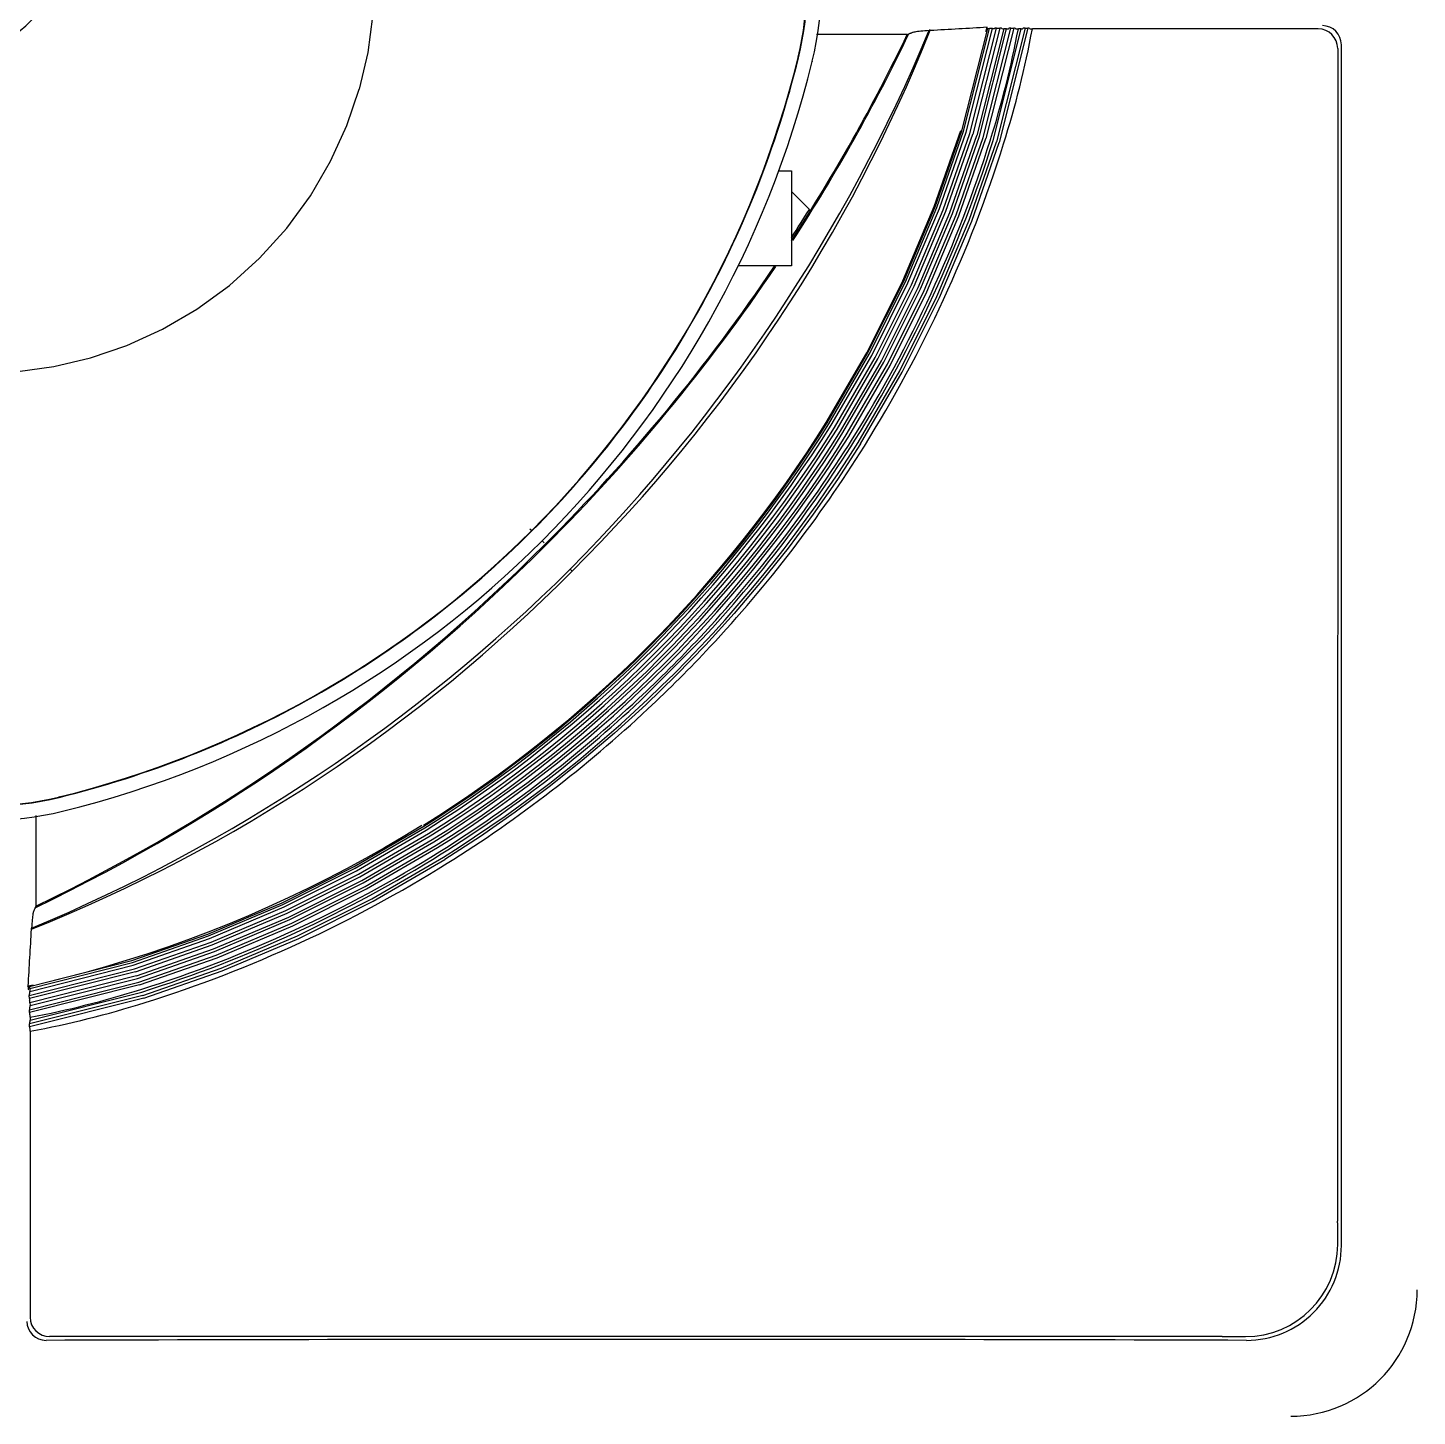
# Model space of a CAD drawing. Header units: inches. Extents: x -172 to 397, y -177 to 127.
# Drawn here: x 316.098 to 316.4702, y 77.2578 to 77.6296 of the extents above; entities that cross this region are included whole.
import ezdxf

# ---------------------------------------------------------------- set-up
doc = ezdxf.new("R2010")
doc.units = ezdxf.units.IN
doc.header["$MEASUREMENT"] = 0
doc.layers.add('AC-FCU VRV', color=100, linetype='Continuous')
doc.layers.add('AC-Sky Air R32', color=130, linetype='Continuous', lineweight=0)

# ---------------------------------------------------------------- blocks, each defined once
blk = doc.blocks.new('FCF ( 13-48 ) CV2S ( STD )')
at = {"layer": 'AC-FCU VRV', "color": 8, "linetype": 'Continuous'}
for p, q in [((2326.748997722948, 1336.205472998165), (2326.748214028084, 1336.199763649611)), ((2326.81944502911, 1336.202853242605), (2326.819446463347, 1336.202862859607)), ((2326.834070144035, 1336.202824674196), (2326.834145868388, 1336.202855779712)), ((2326.834145868388, 1336.202855779712), (2326.834221901596, 1336.202886882729)), ((2326.834221901596, 1336.202886882729), (2326.834298249911, 1336.202917981993)), ((2326.834298249911, 1336.202917981993), (2326.83437493584, 1336.202949081259)), ((2326.83437493584, 1336.202949081259), (2326.834451586756, 1336.202980179273)), ((2326.834451586756, 1336.202980179273), (2326.834545123381, 1336.203011169751)), ((2326.834545123381, 1336.203011169751), (2326.834669734264, 1336.203041790104)), ((2326.834669734264, 1336.203041790104), (2326.834824239003, 1336.203071829011)), ((2326.834824239003, 1336.203071829011), (2326.835008052403, 1336.203101280219)), ((2326.835008052403, 1336.203101280219), (2326.835220746818, 1336.203130154982)), ((2326.835220746818, 1336.203130154982), (2326.835461895853, 1336.203158460802)), ((2326.835461895853, 1336.203158460802), (2326.835731579536, 1336.203186217688)), ((2326.835731579536, 1336.203186217688), (2326.8360295953, 1336.203213355614)), ((2326.8360295953, 1336.203213355614), (2326.836353618604, 1336.203239687017)), ((2326.836353618604, 1336.203239687017), (2326.83670215645, 1336.203265116864)), ((2326.83670215645, 1336.203265116864), (2326.837075002512, 1336.203289645157)), ((2326.837236524626, 1336.203299279664), (2326.837075002512, 1336.203289645157)), ((2326.842207182764, 1336.187404524209), (2326.846324557398, 1336.203596112528)), ((2326.842494446142, 1336.187314876399), (2326.846627322267, 1336.203574492718)), ((2326.842905218778, 1336.1871856327), (2326.847064683893, 1336.203567965511)), ((2326.843512599141, 1336.186981845047), (2326.847731175492, 1336.203647946304)), ((2326.848212373191, 1336.203640688849), (2326.843964109303, 1336.186839784515)), ((2326.848862266676, 1336.203541232723), (2326.844592954421, 1336.186654613157)), ((2326.845003767074, 1336.186525358203), (2326.849299101876, 1336.203534759283)), ((2326.845624031791, 1336.186315095862), (2326.849982480435, 1336.203631969652)), ((2326.850431534765, 1336.203625224871), (2326.84604554806, 1336.18618247227)), ((2326.846324557398, 1336.203596112528), (2326.846195306196, 1336.203761409667)), ((2326.847064683893, 1336.203567966762), (2326.846627322267, 1336.203574488966)), ((2326.847175757699, 1336.185861158629), (2326.851613430627, 1336.203512583035)), ((2326.847370598577, 1336.203580460986), (2326.847425348339, 1336.203635510849)), ((2326.852226890547, 1336.203616390634), (2326.847729797526, 1336.185650071009)), ((2326.847731175492, 1336.203647947553), (2326.848212373191, 1336.203640685099)), ((2326.85266273166, 1336.203609872179), (2326.84813940727, 1336.185521193683)), ((2326.848515055531, 1336.203619119056), (2326.848559570582, 1336.20356273124)), ((2326.849299101876, 1336.203534760534), (2326.848862266676, 1336.203541228971)), ((2326.84960481399, 1336.20354719974), (2326.849676867103, 1336.20361960172)), ((2326.849982480435, 1336.203631970901), (2326.850431534765, 1336.203625221119)), ((2326.850734149582, 1336.203603763864), (2326.850789448281, 1336.20353439291)), ((2326.851613420626, 1336.203512585537), (2326.851167769946, 1336.203512462995)), ((2326.851843228325, 1336.203525518658), (2326.851921482284, 1336.203604091476)), ((2326.852226890547, 1336.203616391885), (2326.85266273166, 1336.20360986843)), ((2326.852965281454, 1336.20358852121), (2326.853008444799, 1336.203534903081)), ((2326.898595744043, 1336.203525574918), (2326.85338677386, 1336.203513075975)), ((2326.833600422717, 1336.202626540954), (2326.819234314115, 1336.202626540954)), ((2326.833600422717, 1336.202626540954), (2326.833844814098, 1336.20273134764)), ((2326.833844826602, 1336.20273134764), (2326.833919621892, 1336.202762458159)), ((2326.833919621892, 1336.202762458159), (2326.833994727285, 1336.202793567428)), ((2326.833994727285, 1336.202793567428), (2326.834070144035, 1336.202824674196)), ((2326.90228143208, 1336.011035055354), (2326.902281438332, 1336.200993543818)), ((2326.748214028057, 1336.199763649607), (2326.746856912288, 1336.193987762393)), ((2326.901695257523, 1336.200423265921), (2326.901692186599, 1336.014910324378)), ((2326.818563997473, 1336.198383312518), (2326.818561419102, 1336.198372828974)), ((2326.7448986829, 1336.188228534996), (2326.746856885598, 1336.193987659002)), ((2326.742327686095, 1336.182577657651), (2326.7448986829, 1336.188228534996)), ((2326.837847275664, 1336.175409198244), (2326.842051261244, 1336.187429129365)), ((2326.838001211344, 1336.175380061797), (2326.84220691356, 1336.187404593986)), ((2326.838282308039, 1336.175272924652), (2326.842494247576, 1336.187314923952)), ((2326.83868405299, 1336.175117896675), (2326.84290501282, 1336.187185682303)), ((2326.839277183673, 1336.174873134136), (2326.843512368035, 1336.186981901324)), ((2326.839718839287, 1336.174702708543), (2326.843963939117, 1336.186839821125)), ((2326.840334784164, 1336.174480920153), (2326.844592802178, 1336.186654644782)), ((2326.84073653548, 1336.174325904018), (2326.845003569319, 1336.186525403237)), ((2326.84134208738, 1336.174073271896), (2326.845623805762, 1336.186315151124)), ((2326.841754403989, 1336.173914167602), (2326.846045379161, 1336.186182509286)), ((2326.842051315064, 1336.18742912878), (2326.842206960189, 1336.187404594234)), ((2326.843401417118, 1336.173275499627), (2326.847729548311, 1336.185650133053)), ((2326.843802172492, 1336.173120855169), (2326.848139300855, 1336.185521209288)), ((2326.846753263598, 1336.185974678261), (2326.84675879797, 1336.185992276713)), ((2326.847169934479, 1336.185842906208), (2326.847175757699, 1336.185861158629)), ((2326.848835116246, 1336.185316294405), (2326.848841797256, 1336.185337284002)), ((2326.739150666585, 1336.177130822641), (2326.742327686095, 1336.182577657651)), ((2326.813139928531, 1336.181035055617), (2326.815281431348, 1336.181035055617)), ((2326.815281431348, 1336.181035055617), (2326.815281431348, 1336.166035055189)), ((2326.735394239719, 1336.171983426851), (2326.739150666585, 1336.177130822641)), ((2326.818105138577, 1336.174963657807), (2326.815281431348, 1336.177787365035)), ((2326.832878986031, 1336.163656832729), (2326.837847275664, 1336.175409198244)), ((2326.833030910061, 1336.16362320532), (2326.838001211344, 1336.175380061797)), ((2326.833304660075, 1336.163498997586), (2326.838282308039, 1336.175272924652)), ((2326.83369574493, 1336.163318757439), (2326.83868405299, 1336.175117896675)), ((2326.834272046534, 1336.163033918208), (2326.839277183673, 1336.174873134136)), ((2326.8347019843, 1336.162835778298), (2326.839718839287, 1336.174702708543)), ((2326.835302681953, 1336.162578200394), (2326.840334784164, 1336.174480920153)), ((2326.835693779148, 1336.162397983274), (2326.84073653548, 1336.174325904018)), ((2326.836281952124, 1336.162103905614), (2326.84134208738, 1336.174073271896)), ((2326.836683329296, 1336.161918928017), (2326.841754403989, 1336.173914167602)), ((2326.838286427712, 1336.161176333108), (2326.843401417118, 1336.173275499627)), ((2326.838676550431, 1336.160996540592), (2326.843802172492, 1336.173120855169)), ((2326.731104767899, 1336.167225335651), (2326.735394239719, 1336.171983426851)), ((2326.726346676278, 1336.162935864297), (2326.731104767899, 1336.167225335651)), ((2326.815281431348, 1336.166035055189), (2326.806804874074, 1336.166035055189)), ((2326.827174204357, 1336.152244114759), (2326.832878986031, 1336.163656832729)), ((2326.827323833203, 1336.152206134523), (2326.833030910061, 1336.16362320532)), ((2326.827589168267, 1336.152065357198), (2326.833304660075, 1336.163498997586)), ((2326.827968012913, 1336.151860633699), (2326.83369574493, 1336.163318757439)), ((2326.72119928012, 1336.159179437939), (2326.726346676278, 1336.162935864297)), ((2326.828524974955, 1336.151536868183), (2326.834272046534, 1336.163033918208)), ((2326.82894145809, 1336.151311815015), (2326.8347019843, 1336.162835778298)), ((2326.829524664957, 1336.15101948986), (2326.835302681953, 1336.162578200394)), ((2326.829903529336, 1336.150814799807), (2326.835693779148, 1336.162397983274)), ((2326.830471726193, 1336.150480465172), (2326.836281952124, 1336.162103905614)), ((2326.830860542519, 1336.150270362119), (2326.836683329296, 1336.161918928017)), ((2326.832413213353, 1336.149426842499), (2326.838286427712, 1336.161176333108)), ((2326.715752444798, 1336.156002418963), (2326.72119928012, 1336.159179437939)), ((2326.832791127451, 1336.14922262881), (2326.838676550431, 1336.160996540592)), ((2326.7101015672, 1336.153431422715), (2326.715752444798, 1336.156002418963)), ((2326.704342443001, 1336.151473220581), (2326.7101015672, 1336.153431422715)), ((2326.692857207234, 1336.149332409947), (2326.698566555788, 1336.150116104812)), ((2326.698566555788, 1336.150116104812), (2326.704342443001, 1336.151473220581)), ((2326.82076964836, 1336.141239019231), (2326.827174204357, 1336.152244114759)), ((2326.820916713459, 1336.141196850638), (2326.827323833203, 1336.152206134523)), ((2326.821172619288, 1336.141040103154), (2326.827589168267, 1336.152065357198)), ((2326.821537722402, 1336.14081177097), (2326.827968012913, 1336.151860633699)), ((2326.822072958784, 1336.140450461212), (2326.828524974955, 1336.151536868183)), ((2326.822474337107, 1336.14019945614), (2326.82894145809, 1336.151311815015)), ((2326.823037922256, 1336.139873633109), (2326.829524664957, 1336.15101948986)), ((2326.823403053792, 1336.139645343827), (2326.829903529336, 1336.150814799807)), ((2326.82394880593, 1336.139272180515), (2326.830471726193, 1336.150480465172)), ((2326.824323520841, 1336.139037849495), (2326.830860542519, 1336.150270362119)), ((2326.825819575799, 1336.138097008508), (2326.832413213353, 1336.149426842499)), ((2326.82618378389, 1336.13786924598), (2326.832791127451, 1336.14922262881)), ((2326.826183872594, 1336.137869221988), (2326.822541534827, 1336.132248133932)), ((2326.822541534827, 1336.132248133932), (2326.81871878981, 1336.12674746409)), ((2326.81871878981, 1336.12674746409), (2326.81471993775, 1336.121373489585)), ((2326.773875991679, 1336.124440495326), (2326.774166408623, 1336.124150078382)), ((2326.774166408623, 1336.124150078382), (2326.774210517287, 1336.12410597097)), ((2326.775801507719, 1336.122514980538), (2326.776123887969, 1336.122192599036)), ((2326.776310222222, 1336.122007757789), (2326.776434446723, 1336.121884528623)), ((2326.81471993775, 1336.121373489585), (2326.810549115046, 1336.116131724783)), ((2326.780268438042, 1336.118048048964), (2326.780570303855, 1336.117746184399)), ((2326.810549115046, 1336.116131724783), (2326.806210669418, 1336.111027616523)), ((2326.806210669418, 1336.111027616523), (2326.801709194914, 1336.106066599144)), ((2326.791359284238, 1336.097238524268), (2326.801070745297, 1336.106949542679)), ((2326.801709194914, 1336.106066599144), (2326.797049453152, 1336.101253895662)), ((2326.797049453152, 1336.101253895662), (2326.792236335778, 1336.096594584044)), ((2326.792236335778, 1336.096594584044), (2326.787274915764, 1336.092093550942)), ((2326.787274915764, 1336.092093550942), (2326.782170421124, 1336.087755560465)), ((2326.782170421124, 1336.087755560465), (2326.776928286196, 1336.08358520542)), ((2326.776928286196, 1336.08358520542), (2326.771553954071, 1336.079586833522)), ((2326.699933175738, 1336.079752489532), (2326.699943658033, 1336.079755067904)), ((2326.6954536274, 1336.07887002491), (2326.695463245652, 1336.078871459145)), ((2326.695689947303, 1336.079082172891), (2326.695689947303, 1336.064716064288)), ((2326.771553954071, 1336.079586833522), (2326.766052949116, 1336.075764573671)), ((2326.746095453061, 1336.070984327181), (2326.75710490052, 1336.077390273145)), ((2326.746235777522, 1336.070718638098), (2326.757261565876, 1336.077134246249)), ((2326.746440419138, 1336.070339788427), (2326.757489816366, 1336.076769132885)), ((2326.746763909298, 1336.069782694123), (2326.757850899482, 1336.076233771874)), ((2326.746988905822, 1336.069366145289), (2326.758101852172, 1336.075832324435)), ((2326.753844382506, 1336.075713470142), (2326.750879623836, 1336.073969525494)), ((2326.756779306088, 1336.07750804691), (2326.753844382506, 1336.075713470142)), ((2326.766052949116, 1336.075764573671), (2326.76043159847, 1336.072122661048)), ((2326.7472813486, 1336.068782985089), (2326.758427760848, 1336.075268775358)), ((2326.747486011147, 1336.068404148679), (2326.758656038312, 1336.07490368084)), ((2326.747820117358, 1336.067835848695), (2326.759028991769, 1336.074357818546)), ((2326.750879623836, 1336.073969525494), (2326.747885231395, 1336.072276425537)), ((2326.748030170835, 1336.067446967829), (2326.759263277406, 1336.07398303606)), ((2326.734678308086, 1336.065278409277), (2326.746095453061, 1336.070984327181)), ((2326.747885231395, 1336.072276425537), (2326.744862992041, 1336.070635189366)), ((2326.748873446598, 1336.0658942164), (2326.760203880568, 1336.072486885287)), ((2326.749077610412, 1336.065516235898), (2326.760431597264, 1336.072122607958)), ((2326.734801666449, 1336.065004143193), (2326.746235777522, 1336.070718638098)), ((2326.734981824894, 1336.06461305855), (2326.746440419138, 1336.070339788427)), ((2326.735266338098, 1336.064036622762), (2326.746763909298, 1336.069782694123)), ((2326.735464417352, 1336.063606623003), (2326.746988905822, 1336.069366145289)), ((2326.735722146662, 1336.063005978729), (2326.7472813486, 1336.068782985089)), ((2326.74181449881, 1336.069046560981), (2326.738740288133, 1336.067510769212)), ((2326.744862992041, 1336.070635189366), (2326.74181449881, 1336.069046560981)), ((2326.738740288133, 1336.067510769212), (2326.735640091169, 1336.066027719026)), ((2326.735902319377, 1336.062614902592), (2326.747486011147, 1336.068404148679)), ((2326.736196150098, 1336.062026635481), (2326.747820117358, 1336.067835848695)), ((2326.736381074145, 1336.061625197084), (2326.748030170835, 1336.067446967829)), ((2326.695554028846, 1336.064396866364), (2326.695522919579, 1336.06432175972)), ((2326.695585139365, 1336.064471661654), (2326.695554028846, 1336.064396866364)), ((2326.695689947303, 1336.064716064288), (2326.695585139365, 1336.064471672907)), ((2326.722921462649, 1336.060309242404), (2326.734678308086, 1336.065278409277)), ((2326.723027335006, 1336.060027542132), (2326.734801666449, 1336.065004143193)), ((2326.723182281818, 1336.05962580261), (2326.734981824894, 1336.06461305855)), ((2326.732513692846, 1336.064597391665), (2326.729361809657, 1336.063220216025)), ((2326.735640091169, 1336.066027719026), (2326.732513692846, 1336.064597391665)), ((2326.73712342023, 1336.060022033757), (2326.748873446598, 1336.0658942164)), ((2326.737303159045, 1336.059631847734), (2326.749077610412, 1336.065516235898)), ((2326.695103131392, 1336.062286892957), (2326.695076799991, 1336.061962869652)), ((2326.695130270569, 1336.06258490747), (2326.695103131392, 1336.062286892957)), ((2326.695158026203, 1336.062854591152), (2326.695130270569, 1336.06258490747)), ((2326.695186332023, 1336.063095740189), (2326.695158026203, 1336.062854591152)), ((2326.695215206786, 1336.063308435853), (2326.695186332023, 1336.063095740189)), ((2326.695244659245, 1336.063492249253), (2326.695215206786, 1336.063308435853)), ((2326.695274696901, 1336.063646753993), (2326.695244659245, 1336.063492249253)), ((2326.695305318503, 1336.063771364875), (2326.695274696901, 1336.063646753993)), ((2326.695336307732, 1336.063864900251), (2326.695305318503, 1336.063771364875)), ((2326.695367406998, 1336.063941552417), (2326.695336307732, 1336.063864900251)), ((2326.695398505012, 1336.064018238346), (2326.695367406998, 1336.063941552417)), ((2326.695429605527, 1336.06409458666), (2326.695398505012, 1336.064018238346)), ((2326.695460708543, 1336.064170618617), (2326.695429605527, 1336.06409458666)), ((2326.695491812809, 1336.06424634297), (2326.695460708543, 1336.064170618617)), ((2326.695522919579, 1336.06432175972), (2326.695491812809, 1336.06424634297)), ((2326.723426666502, 1336.059032541835), (2326.735266338098, 1336.064036622762)), ((2326.723597027692, 1336.058590828192), (2326.735464417352, 1336.063606623003)), ((2326.723819002506, 1336.057974939258), (2326.735722146662, 1336.063005978729)), ((2326.723973956442, 1336.057573204401), (2326.735902319377, 1336.062614902592)), ((2326.729361809657, 1336.063220216025), (2326.726187437615, 1336.061897527558)), ((2326.69501720859, 1336.061079962379), (2326.695026841849, 1336.061241484493)), ((2326.69505137014, 1336.061614330555), (2326.695026841849, 1336.061241484493)), ((2326.695076799991, 1336.061962869652), (2326.69505137014, 1336.061614330555)), ((2326.710897021216, 1336.056104641269), (2326.722921462649, 1336.060309242404)), ((2326.710984999499, 1336.055816692871), (2326.723027335006, 1336.060027542132)), ((2326.72299227104, 1336.060630000243), (2326.719776279926, 1336.05941764033)), ((2326.726187437615, 1336.061897527558), (2326.72299227104, 1336.060630000243)), ((2326.724226323402, 1336.056967569342), (2326.736196150098, 1336.062026635481)), ((2326.724385370413, 1336.056555195079), (2326.736381074145, 1336.061625197084)), ((2326.725023785667, 1336.054908133072), (2326.73712342023, 1336.060022033757)), ((2326.71111416087, 1336.055405938218), (2326.723182281818, 1336.05962580261)), ((2326.711317511839, 1336.054798463167), (2326.723426666502, 1336.059032541835)), ((2326.711459524167, 1336.05434683825), (2326.723597027692, 1336.058590828192)), ((2326.711644922567, 1336.0537180294), (2326.723819002506, 1336.057974939258)), ((2326.71653916542, 1336.058260439066), (2326.71328128139, 1336.057158594019)), ((2326.719776279926, 1336.05941764033), (2326.71653916542, 1336.058260439066)), ((2326.725178372831, 1336.054507317739), (2326.737303159045, 1336.059631847734)), ((2326.694720306956, 1336.051991867088), (2326.71089701024, 1336.056104665172)), ((2326.694741933018, 1336.051689080961), (2326.710984992487, 1336.055816811596)), ((2326.710004741054, 1336.056112822932), (2326.706712100271, 1336.055123863553)), ((2326.71328128139, 1336.057158594019), (2326.710004741054, 1336.056112822932)), ((2326.711774083558, 1336.053307276529), (2326.723973956442, 1336.057573204401)), ((2326.711984052842, 1336.052686969874), (2326.724226323402, 1336.056967569342)), ((2326.712116633914, 1336.052265342628), (2326.724385370413, 1336.056555195079)), ((2326.694668466927, 1336.050585018915), (2326.711317527422, 1336.05479849479)), ((2326.711459480417, 1336.054347067157), (2326.694675708126, 1336.050104288874)), ((2326.694748466477, 1336.051251276684), (2326.711114203677, 1336.055405898912)), ((2326.711644910614, 1336.053718162018), (2326.694775185511, 1336.049454156556)), ((2326.703403915487, 1336.054191834672), (2326.700080194197, 1336.053316711283)), ((2326.706712100271, 1336.055123863553), (2326.703403915487, 1336.054191834672)), ((2326.712648754595, 1336.050581140876), (2326.725023785667, 1336.054908133072)), ((2326.712777617717, 1336.050171331938), (2326.725178372831, 1336.054507317739)), ((2326.694327913031, 1336.052147871083), (2326.694496091146, 1336.052083170457)), ((2326.694496091146, 1336.052083166707), (2326.694555890113, 1336.052060181434)), ((2326.694503900036, 1336.051515419744), (2326.694563613976, 1336.051555632092)), ((2326.694563613976, 1336.051555632092), (2326.694554953547, 1336.052121254585)), ((2326.69468444733, 1336.048333761489), (2326.711984067787, 1336.052687005871)), ((2326.712116587593, 1336.052265577132), (2326.694691172105, 1336.047885172316)), ((2326.694741931766, 1336.051689080961), (2326.694748468977, 1336.051251276684)), ((2326.69478166395, 1336.049016873707), (2326.711774125553, 1336.05330723683)), ((2326.694803906471, 1336.046702672498), (2326.712455333377, 1336.051140734309)), ((2326.700080194197, 1336.053316711283), (2326.696740941405, 1336.052498472127)), ((2326.6945253848, 1336.049757395336), (2326.694516795645, 1336.04976169804)), ((2326.694675705624, 1336.050104288874), (2326.694668471928, 1336.050585018915)), ((2326.694680906134, 1336.050890687265), (2326.694735967249, 1336.050945385758)), ((2326.694753686992, 1336.049756876411), (2326.694697282921, 1336.049801451482)), ((2326.712648760028, 1336.050581203875), (2326.694700261427, 1336.046089633973)), ((2326.71277757108, 1336.050171571623), (2326.694706763626, 1336.045653816617)), ((2326.69477518426, 1336.049454156556), (2326.694781666451, 1336.049016873707)), ((2326.694691170853, 1336.047885172316), (2326.694684451082, 1336.048333761489)), ((2326.694696817764, 1336.048639208514), (2326.694769220994, 1336.048711187851)), ((2326.694782095346, 1336.047526957449), (2326.69471263436, 1336.047582394943)), ((2326.694804025261, 1336.047148638284), (2326.694803902719, 1336.046702688752)), ((2326.694706762376, 1336.045653816617), (2326.694700265179, 1336.046089633973)), ((2326.694790968347, 1336.046472876052), (2326.694712565587, 1336.046394873427)), ((2326.694728115846, 1336.045351098014), (2326.694781588925, 1336.045308004693)), ((2326.694803417555, 1336.044929684279), (2326.694790938336, 1335.999721172495)), ((2326.901692187848, 1336.014649017277), (2326.901692186599, 1336.014910324378)), ((2326.901696520563, 1336.011220536818), (2326.901696275481, 1336.014649021029)), ((2326.883408720993, 1335.9966254633), (2326.697890935998, 1335.99662034721)), ((2326.883408720993, 1335.9966254633), (2326.887095102401, 1335.99662182332))]:
    blk.add_line(p, q, dxfattribs=at)
at = {"layer": 'AC-FCU VRV', "color": 0, "linetype": 'Continuous'}
for p, q in [((2326.816309440182, 1336.198911338551), (2326.816335458977, 1336.199017106811)), ((2326.816376456591, 1336.198909944329), (2326.816309440182, 1336.198911338551)), ((2326.699405148455, 1336.082007046826), (2326.699299381444, 1336.081981028028)), ((2326.699406542676, 1336.081940030416), (2326.699405148455, 1336.082007046826))]:
    blk.add_line(p, q, dxfattribs=at)
for centre, radius, start, end in [((2326.677308954972, 1336.222529791728), 0.02500146078996273, 270, 0), ((2326.7709190444, 1336.210088633977), 0.04674644052511728, 346.2997589999655, 14.63881100002572), ((2326.770815090502, 1336.210082396868), 0.04691121373689144, 346.2286189999703, 14.70072099998291), ((2326.699211993147, 1336.232409348374), 0.1568593560058087, 342.5369360000294, 349.3844729999784), ((2326.661280536822, 1336.237042682458), 0.1596494918837902, 314.9982920000363, 346.1816700000102), ((2326.661247571926, 1336.23706726327), 0.1597527805569137, 330.5878629999965, 346.1831510000109), ((2326.815789180524, 1336.198730501156), 0.0006168973302927281, 17.42736299997775, 27.6833880002384), ((2326.650681319352, 1336.247681594602), 0.2077362705931199, 327.9729360000053, 342.5295540000317), ((2326.661266478319, 1336.237053926262), 0.159729761523906, 314.9990059999933, 330.5887000000121), ((2326.650643901701, 1336.247711627255), 0.2077839192036794, 316.906518000016, 327.9713870000067), ((2326.661273804547, 1336.237035950183), 0.1596494918837902, 283.8183299999868, 315.0017079999728), ((2326.661254458006, 1336.237060682294), 0.1597430385130133, 299.411952000037, 315.0003420000089), ((2326.649819921853, 1336.248496787728), 0.2089220377650427, 313.0934000000244, 316.9036610000145), ((2326.661261712959, 1336.237037394421), 0.1597191891992779, 283.8151990000121, 299.4137869999892), ((2326.650556640947, 1336.247733863524), 0.2078616017190578, 302.0258410000155, 313.0887799999893), ((2326.688234091389, 1336.127501397754), 0.04691121373689144, 255.2992790000138, 283.7713810000266), ((2326.68822785303, 1336.127397442605), 0.04674644052511728, 255.3611889999836, 283.7002410000345), ((2326.6995859871, 1336.08252730773), 0.0006168973302927281, 242.3166120004084, 252.5726370001171), ((2326.650622299397, 1336.247663417204), 0.2077670572524538, 287.4653490000353, 302.0207929999896), ((2326.665908208994, 1336.199098805686), 0.1568535978088942, 280.615525999991, 287.4633169999714), ((2326.894281432184, 1336.004035056071), 0.01999999973675287, 270, 0)]:
    blk.add_arc(centre, radius, start, end, dxfattribs=at)
at = {"layer": 'AC-FCU VRV', "color": 8, "linetype": 'Continuous'}
for centre, radius, start, end in [((2326.770981431745, 1336.210083716064), 0.04899999998025592, 346.1852329999967, 14.75348000002541), ((2326.590364793119, 1336.306152594339), 0.2672951806659177, 315.272693000005, 337.3668729999981), ((2326.602768549476, 1336.297056468831), 0.2525185970280041, 314.7579700000095, 338.204911000031), ((2326.557934829415, 1341.103215425589), 4.907869973957652, 273.2624049999609, 273.3676120000335), ((2326.699017156021, 1336.232412184333), 0.1499409042953565, 348.7049060000192, 348.9841550000159), ((2326.846578583287, 1336.205022736136), 0.001449062445172646, 259.9037200001068, 271.9275420000182), ((2326.699268537265, 1336.232422584099), 0.1546259196045129, 342.5258640000108, 349.2240979999989), ((2326.847156728765, 1336.205065623137), 0.001500482330844911, 266.4831010000055, 278.194533999996), ((2326.847638826768, 1336.202152294356), 0.001498500410734252, 86.46677099989473, 98.19029299987011), ((2326.848260674522, 1336.202183841272), 0.001457645347153446, 79.94957700009329, 91.89894700008693), ((2326.848813531449, 1336.204996629809), 0.001456214863489979, 259.9563599999137, 271.9178919999285), ((2326.849391064219, 1336.205037486122), 0.001505537790155571, 266.4980449998623, 278.1621669999267), ((2326.849890151717, 1336.202131353524), 0.001503454585799509, 86.47919800001578, 98.1557000000308), ((2326.850479783579, 1336.202161188612), 0.001464829026040347, 79.99996400023464, 91.88753099999731), ((2326.851090940218, 1336.205460951802), 0.00195000682039814, 261.105750000077, 272.2583129999726), ((2326.851670092286, 1336.204553577508), 0.001042534993427075, 266.8844459998749, 279.5594850000269), ((2326.852134583086, 1336.202110530236), 0.001508686354722537, 86.49219000008965, 98.12010500011992), ((2326.852710929206, 1336.202138368396), 0.001472290298785019, 80.05167299988419, 91.87596900007911), ((2326.853309964246, 1336.205471429095), 0.001959858901503431, 261.1500320001317, 272.2460460000329), ((2326.898588912345, 1336.200419234637), 0.003106347792974466, 0.07435600001466591, 89.87399100008876), ((2326.899247888904, 1336.201001592791), 0.003033560682790562, 359.8479729999636, 89.53748899986127), ((2326.569508860232, 1336.329632679483), 0.2930442167199301, 327.0060039999807, 334.316304999984), ((2326.569533898698, 1336.329614619626), 0.2931887293313554, 327.0192119999854, 334.3565229999645), ((2326.661250209069, 1336.237066279188), 0.1620000003685438, 283.8185849999857, 346.181443592715), ((2326.650613402639, 1336.247755740922), 0.2056398417657073, 327.9669479999906, 342.5163680000412), ((2326.650616519943, 1336.247770284588), 0.2060782487462991, 327.9627380000164, 342.5121072811393), ((2326.565406068029, 1336.332910420227), 0.2979999998288861, 326.9828950000115, 327.9930120000541), ((2326.569508860232, 1336.329632679483), 0.29304421671993, 314.8861399999777, 326.0531569999632), ((2326.569533898698, 1336.329614619626), 0.2931887293313554, 314.8852329999793, 326.0613609999687), ((2326.650817289074, 1336.247499096646), 0.2004372026918263, 302.0103040000257, 327.9849630000139), ((2326.650687531453, 1336.247628390362), 0.2007627002464041, 302.0098679999583, 327.9853540000108), ((2326.650673420432, 1336.247642586412), 0.2010823045584067, 302.0103269999759, 327.9848410000056), ((2326.650672176261, 1336.24764361551), 0.201514498188191, 302.010474999952, 327.9847669999892), ((2326.650745512306, 1336.247570345736), 0.2020588534911652, 302.0102059999895, 327.9849499999796), ((2326.650746240051, 1336.247569786798), 0.2025313932624578, 302.0101170000019, 327.9849630000139), ((2326.650665921647, 1336.247650053937), 0.2032926469013279, 302.0110180000066, 327.9841269999779), ((2326.650671921173, 1336.247643891853), 0.2037148634077286, 302.0105139999652, 327.9847040000322), ((2326.650760079731, 1336.247555809571), 0.2042539981955849, 302.0101870000512, 327.9849479999853), ((2326.650760792472, 1336.247555250633), 0.2046951023381191, 302.0101029999802, 327.9849640000055), ((2326.650773281695, 1336.247542807675), 0.2064451840614744, 302.0102499999757, 327.9847709999997), ((2326.650593167046, 1336.247791212915), 0.2056758126778987, 316.8930970000258, 327.9615610000108), ((2326.650706506618, 1336.24772151935), 0.2059760992083306, 316.8870800000043, 327.9609590000159), ((2326.568689405664, 1336.328800137991), 0.2932099440042876, 295.644188000042, 315.114263000002), ((2326.568683807522, 1336.328807628023), 0.2930442167199301, 295.6836950000103, 315.114066000042), ((2326.601260018174, 1336.295547937529), 0.2525185970280041, 291.7950889999642, 315.2420299999998), ((2326.592163893918, 1336.307951693886), 0.2672951806659177, 292.6331269999899, 314.7273069999766), ((2326.649420968212, 1336.248895766377), 0.2072864209936432, 313.1053760000107, 316.8916099999755), ((2326.650511201833, 1336.247740114388), 0.2056976788211006, 302.0342410000135, 313.1036290000176), ((2326.650569033886, 1336.247642593916), 0.2060176495069786, 302.0352939999886, 313.1090590000272), ((2326.688232772193, 1336.127335055261), 0.04899999998025591, 255.246519999962, 283.8147669999906), ((2326.650571002053, 1336.247681792167), 0.2056165188799634, 287.4775509999923, 302.0287359999974), ((2326.650552191943, 1336.247687736678), 0.2060648504661819, 287.4819970000135, 302.0325817593726), ((2321.795101061416, 1336.34038165759), 4.907869973957652, 356.6323879999672, 356.7375950000268), ((2326.665901237887, 1336.199318026057), 0.1499597444154242, 281.0155880000287, 281.2908620000081), ((2326.69329260048, 1336.051737728659), 0.001450147812148074, 358.0775689999642, 10.09322999987604), ((2326.69325234687, 1336.051159205554), 0.001498949312513259, 351.7990230000971, 3.521554000036143), ((2326.665895162082, 1336.199039982047), 0.1546179344046223, 280.775991000027, 287.4745800000362), ((2326.696163522423, 1336.050677270105), 0.001497897706952966, 171.8087450001347, 183.5309229998826), ((2326.696132431912, 1336.050055881258), 0.001457527807411867, 178.0967429999855, 190.0532120000291), ((2326.693318399204, 1336.04950281801), 0.001457599081510484, 358.0868379999925, 10.03786499992274), ((2326.693280196286, 1336.048924890105), 0.00150428236568169, 351.8327599999586, 3.505713000025527), ((2326.696184663321, 1336.048425977667), 0.001503046947972333, 171.8442050002236, 183.5174759999799), ((2326.696155255878, 1336.047836807212), 0.001464882794220005, 178.1079189998983, 190.0015210000083), ((2326.692852889308, 1336.04722531671), 0.001952645212469744, 357.7491720000252, 8.886537999965123), ((2326.69620568668, 1336.04618181889), 0.001508246205903009, 171.8792710000388, 183.5041329999059), ((2326.696178212391, 1336.045605491528), 0.001472241532296492, 178.1189399999024, 189.9502500001152), ((2326.692842557066, 1336.045006332695), 0.00196235849664615, 357.7615270000851, 8.843110000129547), ((2326.693765692939, 1336.046645859539), 0.001039766557386065, 350.4232960001016, 3.132506999824856), ((2326.887095813892, 1336.01122228991), 0.01460074043324382, 269.9971780000119, 359.9931280000318), ((2326.887281645475, 1336.011034967824), 0.01499978660548019, 314.9996619999878, 0), ((2326.697315684483, 1335.999069397123), 0.003034357202103174, 180.4774629999653, 270.137075000029), ((2326.697896158248, 1335.999725565231), 0.003105222412469991, 180.0810409999204, 269.9036419999503), ((2326.887276865108, 1336.011046081582), 0.01501102665587434, 270.0174320000327, 314.9825679999951), ((2326.792303193384, 1307.104826632726), 28.89136453998522, 89.8116439999871, 90.18835999996202)]:
    blk.add_arc(centre, radius, start, end, dxfattribs=at)
blk = doc.blocks.new('*U202')
at = {"color": 0}
blk.add_blockref('FCF ( 13-48 ) CV2S ( STD )', (-3.031040988097175, -0.09802285295927504), dxfattribs=at)

msp = doc.modelspace()

# ---------------------------------------------------------------- block references
at = {"layer": 'AC-Sky Air R32', "xscale": 1.692907841101676, "yscale": 1.692907841101676, "zscale": 1.692907841101676}
msp.add_blockref('*U202', (-3617.649954950178, -2184.274154289605), dxfattribs=at)

doc.saveas('drawing.dxf')
